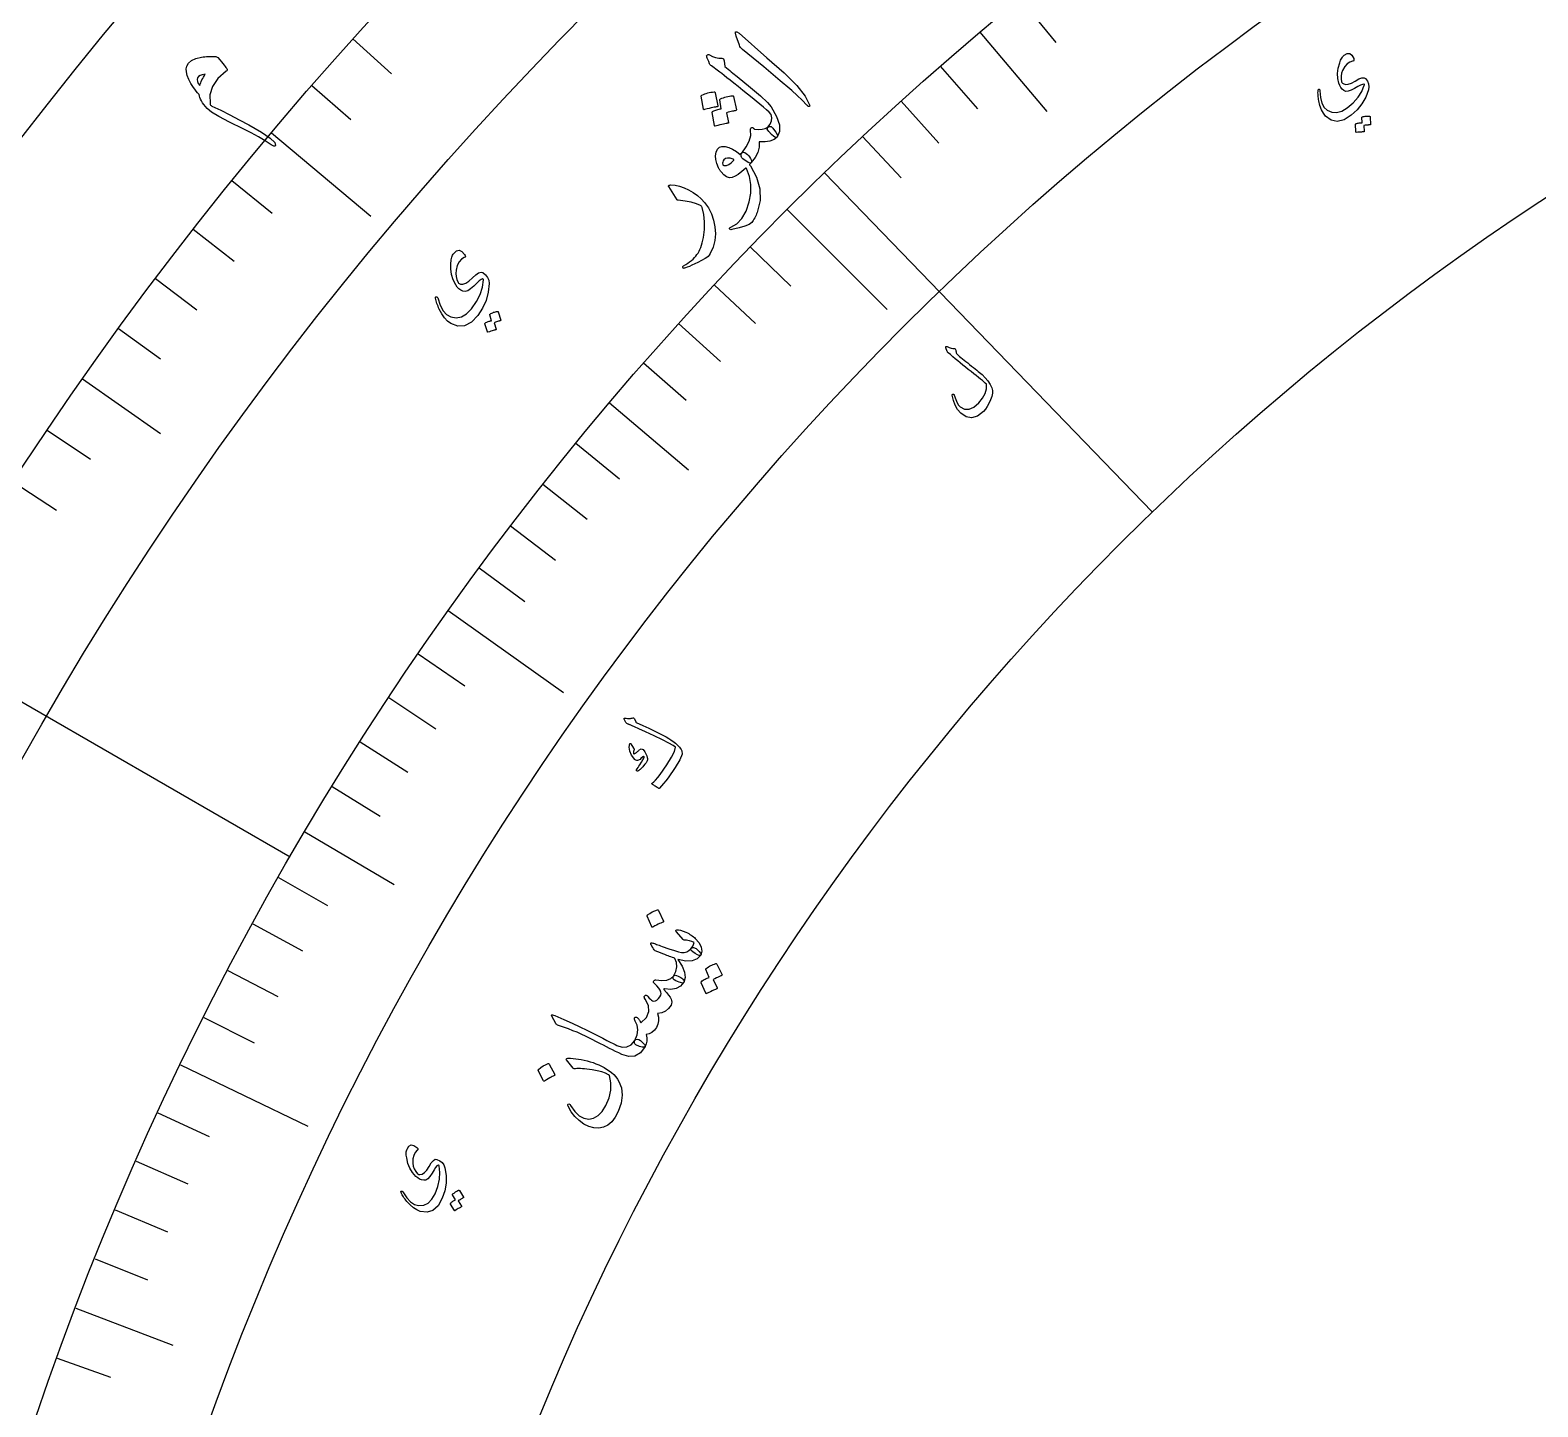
# Model space of a CAD drawing. Header units: millimetres. Extents: x -62 to 62, y -62 to 70.
# Drawn here: x -46.79 to -23.01, y 15.97 to 37.68 of the extents above; entities that cross this region are included whole.
import ezdxf

# ---------------------------------------------------------------- set-up
doc = ezdxf.new("R2010")
doc.units = ezdxf.units.MM
for name, color, linetype in [('ENGRAVE', 7, 'Continuous'), ('ENGRAVE_FINE', 8, 'Continuous'), ('TEXT', 5, 'Continuous')]:
    doc.layers.add(name, color=color, linetype=linetype)

msp = doc.modelspace()

# ---------------------------------------------------------------- linework, layer by layer
at = {"layer": 'ENGRAVE'}
for points in [[(-31.8093, 37.652), (-30.753, 36.4017)], [(-42.9828, 36.0668), (-41.4154, 34.7517)], [(-34.2611, 35.4355), (-29.0897, 30.0868)], [(-34.851, 34.8556), (-33.2728, 33.2772)], [(-45.9626, 32.1834), (-44.7336, 31.3228)], [(-37.6529, 31.8083), (-36.4025, 30.752)], [(-40.1941, 28.5296), (-38.374, 27.2377)], [(-48.5927, 28.055), (-42.6864, 24.645)], [(-42.4554, 25.0408), (-41.0456, 24.2093)], [(-44.4189, 21.365), (-42.4075, 20.3975)], [(-46.0686, 17.5267), (-44.5388, 16.9446)]]:
    msp.add_lwpolyline(points, dxfattribs=at)
for radius in [60.76, 60.76, 59.1325, 56.11, 56.11, 53.723, 49.29, 49.29, 46.686, 41.85, 41.85]:
    msp.add_circle((0, 0), radius, dxfattribs=at)
at = {"layer": 'ENGRAVE_FINE'}
for points in [[(-31.1741, 38.1796), (-30.6094, 37.488)], [(-41.6979, 37.5449), (-41.0897, 36.9973)], [(-32.4358, 37.1137), (-31.8483, 36.4414)], [(-42.3468, 36.8115), (-41.7291, 36.2746)], [(-33.0534, 36.5647), (-32.4547, 35.9024)], [(-33.6619, 36.0053), (-33.0522, 35.3531)], [(-43.6057, 35.3112), (-42.9696, 34.7961)], [(-44.2153, 34.5448), (-43.5704, 34.0409)], [(-35.4312, 34.2656), (-34.7895, 33.6449)], [(-44.8114, 33.7678), (-44.1578, 33.2753)], [(-36.0017, 33.6657), (-35.3496, 33.0559)], [(-36.5623, 33.0561), (-35.9, 32.4573)], [(-45.3939, 32.9806), (-44.7318, 32.4996)], [(-37.1127, 32.4369), (-36.4405, 31.8494)], [(-46.5173, 31.3763), (-45.8388, 30.9187)], [(-38.1826, 31.1704), (-37.491, 30.6058)], [(-47.0578, 30.5597), (-46.3714, 30.114)], [(-38.7018, 30.5234), (-38.0008, 29.9705)], [(-39.2102, 29.8675), (-38.4999, 29.3265)], [(-39.7077, 29.2028), (-38.9884, 28.6739)], [(-40.6694, 27.8479), (-39.9327, 27.3435)], [(-41.1333, 27.158), (-40.3882, 26.6661)], [(-41.5857, 26.4601), (-40.8324, 25.9808)], [(-42.0264, 25.7543), (-41.2652, 25.2878)], [(-42.8725, 24.3198), (-42.0959, 23.8793)], [(-43.2775, 23.5916), (-42.4936, 23.1643)], [(-43.6703, 22.8562), (-42.8793, 22.4422)], [(-44.0508, 22.114), (-43.2529, 21.7134)], [(-44.7745, 20.6095), (-43.9635, 20.2362)], [(-45.1173, 19.8477), (-44.3001, 19.4882)], [(-45.4474, 19.0799), (-44.6242, 18.7343)], [(-45.7645, 18.3061), (-44.9356, 17.9745)], [(-46.3597, 16.7418), (-45.5199, 16.4385)]]:
    msp.add_lwpolyline(points, dxfattribs=at)
at = {"layer": 'TEXT'}
for points in [[(-35.6524, 37.5867), (-35.6657, 37.6347), (-35.6628, 37.6588), (-35.6435, 37.6591), (-35.6079, 37.6354), (-35.1669, 37.2499), (-34.8974, 37.0121), (-34.696, 36.809), (-34.5623, 36.6411), (-34.4962, 36.5084), (-34.4939, 36.4946), (-34.4946, 36.4853), (-34.4984, 36.4805), (-34.5052, 36.4802), (-34.513, 36.4825), (-34.5214, 36.487), (-34.5304, 36.4939), (-34.5399, 36.5031), (-34.6107, 36.578), (-34.6893, 36.6541), (-34.7757, 36.7316), (-34.8698, 36.8102), (-34.894, 36.8312), (-34.9599, 36.8871), (-35.0677, 36.978), (-35.2174, 37.1038), (-35.5526, 37.3795), (-35.5693, 37.3952), (-35.583, 37.4114), (-35.5937, 37.4279), (-35.6014, 37.4448)], [(-44.1232, 36.6678), (-44.1468, 36.6954), (-44.1697, 36.7236), (-44.1918, 36.7525), (-44.2132, 36.782), (-44.2335, 36.8123), (-44.2522, 36.8433), (-44.2694, 36.875), (-44.2851, 36.9075), (-44.3096, 36.9711), (-44.3232, 37.0271), (-44.3259, 37.0756), (-44.3178, 37.1165), (-44.2894, 37.1654), (-44.2412, 37.2051), (-44.1733, 37.2355), (-44.0858, 37.2565), (-44.0598, 37.2607), (-44.0339, 37.2641), (-44.0078, 37.2667), (-43.9817, 37.2685), (-43.9554, 37.2696), (-43.9289, 37.2701), (-43.9022, 37.2701), (-43.8752, 37.2694), (-43.8603, 37.2681), (-43.8474, 37.2649), (-43.8366, 37.2597), (-43.8278, 37.2526), (-43.7978, 37.2172), (-43.7712, 37.1855), (-43.748, 37.1573), (-43.7282, 37.1328), (-43.712, 37.1122), (-43.6996, 37.096), (-43.691, 37.0842), (-43.6862, 37.0767), (-43.6826, 37.065), (-43.6832, 37.0543), (-43.688, 37.0447), (-43.6971, 37.0361), (-43.8273, 36.9199), (-43.913, 36.7956), (-43.9542, 36.6638), (-43.9509, 36.5247), (-43.947, 36.5118), (-43.9411, 36.5014), (-43.9333, 36.4933), (-43.9236, 36.4875), (-43.7825, 36.4211), (-43.6378, 36.3494), (-43.4896, 36.2722), (-43.3379, 36.1897), (-43.1385, 36.0728), (-43.0027, 35.9795), (-42.9302, 35.9099), (-42.9209, 35.8642), (-42.9307, 35.8569), (-42.9449, 35.8565), (-42.9635, 35.863), (-42.9866, 35.8764), (-43.0321, 35.9075), (-43.0806, 35.9385), (-43.1321, 35.9695), (-43.1865, 36.0005), (-43.2436, 36.0315), (-43.3031, 36.0626), (-43.365, 36.094), (-43.4293, 36.1255), (-43.645, 36.2311), (-43.8114, 36.3201), (-43.9284, 36.3928), (-43.996, 36.4493), (-44.0235, 36.4803), (-44.0475, 36.5104), (-44.0681, 36.5397), (-44.0852, 36.5681), (-44.0991, 36.5953), (-44.11, 36.621), (-44.1181, 36.6452), (-44.1232, 36.6678)], [(-36.0713, 37.1517), (-36.0866, 37.191), (-36.0988, 37.222), (-36.1081, 37.2447), (-36.1144, 37.2591), (-36.1179, 37.2688), (-36.1186, 37.2774), (-36.1166, 37.285), (-36.1118, 37.2914), (-36.1043, 37.2966), (-36.0959, 37.2986), (-36.0864, 37.2974), (-36.076, 37.293), (-36.026, 37.2704), (-35.9766, 37.2541), (-35.928, 37.2442), (-35.88, 37.2407), (-35.8656, 37.2386), (-35.8548, 37.2311), (-35.8475, 37.2181), (-35.8438, 37.1996), (-35.831, 37.1094), (-35.8054, 37.0882), (-35.7803, 37.0674), (-35.7556, 37.047), (-35.7313, 37.027), (-35.7074, 37.0075), (-35.6839, 36.9884), (-35.6609, 36.9697), (-35.6382, 36.9515), (-35.4289, 36.7822), (-35.2695, 36.6457), (-35.1598, 36.5423), (-35.0999, 36.4721), (-35.016, 36.3205), (-34.9722, 36.191), (-34.9682, 36.0837), (-35.0042, 35.9984), (-35.0059, 35.9967), (-35.0076, 35.9951), (-35.0092, 35.9935), (-35.0109, 35.9918), (-35.0303, 35.9916), (-35.0581, 36.0073), (-35.0944, 36.0389), (-35.1391, 36.0863), (-35.1543, 36.1051), (-35.1618, 36.1223), (-35.1615, 36.1379), (-35.1535, 36.152), (-35.1188, 36.2025), (-35.098, 36.253), (-35.0913, 36.3036), (-35.0986, 36.3543), (-35.1346, 36.3888), (-35.1766, 36.427), (-35.2245, 36.469), (-35.2784, 36.5148), (-35.3379, 36.5643), (-35.4027, 36.6172), (-35.4729, 36.6738), (-35.5484, 36.7338), (-35.6221, 36.7933), (-35.6886, 36.8466), (-35.7478, 36.8936), (-35.7997, 36.9344), (-35.8442, 36.9692), (-35.8809, 36.9982), (-35.91, 37.0214), (-35.9313, 37.0388), (-36.0432, 37.1193), (-36.0531, 37.1283), (-36.0611, 37.1368), (-36.0671, 37.1445), (-36.0713, 37.1517)], [(-25.9305, 37.1941), (-25.9764, 37.1805), (-26.0184, 37.1519), (-26.0562, 37.1083), (-26.09, 37.0498), (-26.1061, 37.0053), (-26.1139, 36.9602), (-26.1132, 36.9145), (-26.1042, 36.8684), (-26.1009, 36.8603), (-26.0958, 36.8529), (-26.0892, 36.8462), (-26.0809, 36.8403), (-26.0455, 36.8287), (-26.0021, 36.8317), (-25.9507, 36.8493), (-25.8912, 36.8815), (-25.8329, 36.9138), (-25.786, 36.9308), (-25.7508, 36.9327), (-25.7271, 36.9194), (-25.6968, 36.8782), (-25.679, 36.8352), (-25.6736, 36.7903), (-25.6807, 36.7435), (-25.7245, 36.626), (-25.7841, 36.5199), (-25.8598, 36.4251), (-25.9515, 36.3414), (-26.0663, 36.2707), (-26.172, 36.2451), (-26.2686, 36.2646), (-26.3563, 36.3294), (-26.3914, 36.3745), (-26.4211, 36.4294), (-26.4455, 36.4943), (-26.4646, 36.5691), (-26.4682, 36.5911), (-26.4713, 36.6127), (-26.4736, 36.6338), (-26.4754, 36.6546), (-26.4765, 36.675), (-26.477, 36.6953), (-26.4767, 36.7154), (-26.4758, 36.7354), (-26.4742, 36.7445), (-26.4709, 36.7502), (-26.4659, 36.7522), (-26.4593, 36.7508), (-26.4535, 36.7472), (-26.4493, 36.7424), (-26.4467, 36.7365), (-26.4457, 36.7295), (-26.4382, 36.6206), (-26.4168, 36.5328), (-26.3817, 36.4662), (-26.3331, 36.4206), (-26.2596, 36.3887), (-26.1825, 36.3842), (-26.1018, 36.4072), (-26.0175, 36.4577), (-25.921, 36.5387), (-25.8436, 36.6253), (-25.7854, 36.7175), (-25.7463, 36.8155), (-25.7448, 36.8226), (-25.7459, 36.8278), (-25.7498, 36.831), (-25.7564, 36.8324), (-25.7769, 36.8291), (-25.8079, 36.8168), (-25.8494, 36.7954), (-25.9013, 36.7649), (-25.9555, 36.7359), (-26.0017, 36.7205), (-26.04, 36.7189), (-26.0703, 36.7311), (-26.0957, 36.7527), (-26.1171, 36.779), (-26.1347, 36.81), (-26.1483, 36.8458), (-26.1648, 36.9231), (-26.1681, 37.0029), (-26.158, 37.0849), (-26.1344, 37.1692), (-26.1272, 37.1903), (-26.1194, 37.2097), (-26.1111, 37.2273), (-26.1021, 37.2432), (-26.0927, 37.2574), (-26.0829, 37.2699), (-26.0729, 37.2807), (-26.0625, 37.2897), (-26.0155, 37.3164), (-25.9752, 37.3161), (-25.9414, 37.2887), (-25.9141, 37.2345), (-25.9102, 37.2175), (-25.9116, 37.2051), (-25.9184, 37.1973), (-25.9305, 37.1941)], [(-44.1125, 36.8102), (-44.1058, 36.8317), (-44.0979, 36.8535), (-44.0887, 36.8757), (-44.0782, 36.8983), (-44.0666, 36.9213), (-44.0539, 36.9444), (-44.0401, 36.9677), (-44.0252, 36.9912), (-44.0727, 36.9805), (-44.109, 36.9672), (-44.1338, 36.9513), (-44.1473, 36.9328), (-44.1545, 36.9034), (-44.1511, 36.8731), (-44.1371, 36.8421), (-44.1125, 36.8102)], [(-36.2039, 36.642), (-36.2039, 36.6463), (-36.2021, 36.6505), (-36.1986, 36.6548), (-36.1935, 36.659), (-36.1704, 36.6695), (-36.1472, 36.6788), (-36.1239, 36.6869), (-36.1005, 36.6939), (-36.0768, 36.6997), (-36.0526, 36.7043), (-36.0279, 36.7077), (-36.0027, 36.7099), (-35.9952, 36.7091), (-35.9896, 36.7069), (-35.9859, 36.7032), (-35.9842, 36.698), (-35.94, 36.4879), (-35.9407, 36.4826), (-35.9443, 36.4786), (-35.9509, 36.4758), (-35.9604, 36.4744), (-35.9686, 36.473), (-35.9812, 36.4706), (-35.9983, 36.4671), (-36.0198, 36.4626), (-36.046, 36.4568), (-36.0771, 36.4494), (-36.1131, 36.4406), (-36.154, 36.4302), (-36.1599, 36.4294), (-36.1641, 36.4302), (-36.1667, 36.4327), (-36.1675, 36.437)], [(-35.9115, 36.5826), (-35.9115, 36.5868), (-35.9097, 36.591), (-35.9063, 36.5953), (-35.9011, 36.5995), (-35.878, 36.6098), (-35.8549, 36.619), (-35.8316, 36.6269), (-35.8083, 36.6337), (-35.7847, 36.6394), (-35.7605, 36.6438), (-35.7359, 36.6471), (-35.7107, 36.6491), (-35.7046, 36.6482), (-35.6998, 36.6457), (-35.6963, 36.6414), (-35.6941, 36.6355), (-35.6501, 36.4256), (-35.6507, 36.4217), (-35.654, 36.4185), (-35.66, 36.4159), (-35.6688, 36.4139), (-35.6747, 36.4128), (-35.6838, 36.4109), (-35.6963, 36.4083), (-35.712, 36.4049), (-35.7309, 36.4008), (-35.7528, 36.3957), (-35.7779, 36.3896), (-35.806, 36.3826), (-35.7721, 36.2289), (-35.7728, 36.2236), (-35.7764, 36.2196), (-35.783, 36.2169), (-35.7925, 36.2154), (-35.8006, 36.2141), (-35.8132, 36.2117), (-35.8302, 36.2083), (-35.8517, 36.2038), (-35.8778, 36.198), (-35.9087, 36.1908), (-35.9446, 36.182), (-35.9853, 36.1718), (-35.9905, 36.1716), (-35.9941, 36.173), (-35.9963, 36.1759), (-35.9971, 36.1802), (-36.0342, 36.3847), (-36.0342, 36.3889), (-36.0325, 36.3932), (-36.029, 36.3974), (-36.0239, 36.4016), (-36.0077, 36.409), (-35.9912, 36.416), (-35.9745, 36.4226), (-35.9576, 36.4287), (-35.9405, 36.4342), (-35.9232, 36.4388), (-35.9058, 36.4425), (-35.8881, 36.4455)], [(-35.1535, 36.152), (-35.1358, 36.1607), (-35.1214, 36.1657), (-35.1105, 36.167), (-35.103, 36.1645), (-35.0942, 36.1581), (-35.0847, 36.1491), (-35.0744, 36.1376), (-35.0632, 36.1236), (-35.0298, 36.0762), (-35.0088, 36.0395), (-35.0003, 36.0136), (-35.0042, 35.9984), (-35.0561, 35.9605), (-35.1208, 35.9354), (-35.1981, 35.9232), (-35.2881, 35.9239), (-35.2908, 35.8397), (-35.3127, 35.7568), (-35.354, 35.6752), (-35.4146, 35.5947), (-35.4238, 35.5887), (-35.4347, 35.5873), (-35.4472, 35.5905), (-35.4615, 35.5984), (-35.5454, 35.6558), (-35.5548, 35.6623), (-35.5627, 35.6714), (-35.5691, 35.6833), (-35.574, 35.6979), (-35.576, 35.7111), (-35.5753, 35.7235), (-35.5718, 35.7354), (-35.5656, 35.7466), (-35.4933, 35.8436), (-35.4459, 35.9356), (-35.4235, 36.0227), (-35.4262, 36.1052), (-35.4274, 36.1157), (-35.426, 36.1253), (-35.4222, 36.1341), (-35.4158, 36.142), (-35.4082, 36.1476), (-35.4006, 36.1495), (-35.393, 36.1475), (-35.3855, 36.1417), (-35.3791, 36.1355), (-35.373, 36.1306), (-35.3674, 36.127), (-35.3621, 36.1246), (-35.3, 36.1182), (-35.2445, 36.1206), (-35.1957, 36.1318), (-35.1535, 36.152)], [(-25.7844, 36.3092), (-25.784, 36.3116), (-25.7826, 36.3138), (-25.7803, 36.3159), (-25.777, 36.3178), (-25.7629, 36.3215), (-25.7489, 36.3244), (-25.7349, 36.3267), (-25.721, 36.3283), (-25.707, 36.3292), (-25.6929, 36.3294), (-25.6785, 36.3288), (-25.6639, 36.3275), (-25.6605, 36.3264), (-25.658, 36.3245), (-25.6563, 36.3217), (-25.6555, 36.3181), (-25.648, 36.1931), (-25.6486, 36.1909), (-25.6508, 36.1893), (-25.6545, 36.1884), (-25.6597, 36.1882), (-25.6636, 36.1886), (-25.6697, 36.1886), (-25.6778, 36.1884), (-25.6881, 36.1878), (-25.7005, 36.1869), (-25.7153, 36.1858), (-25.7325, 36.1844), (-25.752, 36.1827), (-25.7466, 36.0852), (-25.747, 36.0817), (-25.7492, 36.0794), (-25.753, 36.0783), (-25.7585, 36.0783), (-25.7633, 36.0784), (-25.7707, 36.0782), (-25.7807, 36.078), (-25.7934, 36.0775), (-25.8088, 36.0768), (-25.8272, 36.0757), (-25.8484, 36.0743), (-25.8726, 36.0725), (-25.8756, 36.0729), (-25.8776, 36.0741), (-25.8786, 36.0759), (-25.8786, 36.0785), (-25.8833, 36.2009), (-25.8829, 36.2033), (-25.8815, 36.2055), (-25.8792, 36.2076), (-25.8759, 36.2095), (-25.8643, 36.2132), (-25.8526, 36.2161), (-25.8409, 36.2183), (-25.8291, 36.2198), (-25.8172, 36.2207), (-25.8054, 36.221), (-25.7936, 36.2207), (-25.7818, 36.2199)], [(-35.4295, 35.5429), (-35.3302, 35.3653), (-35.2793, 35.1841), (-35.2765, 34.9994), (-35.3217, 34.8109), (-35.3306, 34.7872), (-35.3402, 34.7645), (-35.3502, 34.7428), (-35.3608, 34.7219), (-35.3719, 34.7022), (-35.3835, 34.6839), (-35.3957, 34.6669), (-35.4084, 34.6513), (-35.4486, 34.6206), (-35.514, 34.5916), (-35.6046, 34.5644), (-35.7205, 34.5386), (-35.7347, 34.5374), (-35.7455, 34.5392), (-35.7532, 34.544), (-35.7575, 34.5516), (-35.7584, 34.5602), (-35.7555, 34.5675), (-35.7487, 34.5736), (-35.7382, 34.5785), (-35.6419, 34.6289), (-35.5613, 34.7119), (-35.4961, 34.8276), (-35.4461, 34.9762), (-35.4216, 35.1142), (-35.4206, 35.2479), (-35.4433, 35.3775), (-35.4897, 35.503), (-35.493, 35.5058), (-35.4964, 35.5072), (-35.4998, 35.5075), (-35.5031, 35.5064), (-35.5639, 35.4523), (-35.6194, 35.41), (-35.6698, 35.3796), (-35.715, 35.361), (-35.7604, 35.3569), (-35.8048, 35.37), (-35.8481, 35.4003), (-35.8902, 35.4478), (-35.8953, 35.4546), (-35.9002, 35.4618), (-35.905, 35.4693), (-35.9098, 35.4771), (-35.9145, 35.4853), (-35.9194, 35.4941), (-35.9243, 35.5033), (-35.9294, 35.5131), (-35.9581, 35.5808), (-35.9743, 35.6445), (-35.978, 35.7044), (-35.9692, 35.7603), (-35.949, 35.8063), (-35.9184, 35.8366), (-35.8774, 35.8511), (-35.8262, 35.8498), (-35.7678, 35.8349), (-35.7089, 35.8088), (-35.6493, 35.7716), (-35.5892, 35.7232), (-35.5859, 35.7265), (-35.5829, 35.7299), (-35.58, 35.7332), (-35.5774, 35.7366), (-35.5748, 35.7399), (-35.5719, 35.7433), (-35.5689, 35.7466), (-35.5656, 35.7499), (-35.5519, 35.7588), (-35.5358, 35.7603), (-35.5175, 35.7544), (-35.4968, 35.7412), (-35.4767, 35.724), (-35.4582, 35.7048), (-35.4415, 35.6836), (-35.4264, 35.6602), (-35.4148, 35.6379), (-35.4087, 35.6198), (-35.4081, 35.606), (-35.4129, 35.5964), (-35.4447, 35.5648), (-35.4418, 35.5615), (-35.4384, 35.5568), (-35.4343, 35.5506), (-35.4295, 35.5429)], [(-35.6982, 35.6513), (-35.7466, 35.6644), (-35.7877, 35.6668), (-35.8214, 35.6585), (-35.8477, 35.6395), (-35.8576, 35.6223), (-35.8639, 35.6045), (-35.8667, 35.5862), (-35.8659, 35.5671), (-35.8635, 35.559), (-35.8582, 35.5529), (-35.85, 35.5489), (-35.8389, 35.547), (-35.8063, 35.5492), (-35.7709, 35.564), (-35.7326, 35.5913), (-35.6914, 35.6311), (-35.6881, 35.6361), (-35.6881, 35.6412), (-35.6915, 35.6462), (-35.6982, 35.6513)], [(-36.7169, 35.216), (-36.7191, 35.22), (-36.7204, 35.2236), (-36.7209, 35.2267), (-36.7205, 35.2295), (-36.7163, 35.2347), (-36.7085, 35.2386), (-36.697, 35.2411), (-36.6819, 35.2421), (-36.6145, 35.2378), (-36.5455, 35.2235), (-36.4749, 35.1992), (-36.4026, 35.165), (-36.3302, 35.1227), (-36.264, 35.0756), (-36.204, 35.0238), (-36.1502, 34.9673), (-36.091, 34.8808), (-36.0441, 34.7877), (-36.0095, 34.6877), (-35.987, 34.581), (-35.9788, 34.4716), (-35.9886, 34.3652), (-36.0163, 34.2617), (-36.062, 34.1611), (-36.0769, 34.1366), (-36.0949, 34.1151), (-36.1162, 34.0967), (-36.1407, 34.0813), (-36.2017, 34.0501), (-36.2572, 34.0222), (-36.3072, 33.9977), (-36.3517, 33.9766), (-36.3906, 33.959), (-36.4238, 33.9451), (-36.4513, 33.9349), (-36.4731, 33.9283), (-36.4786, 33.9277), (-36.4832, 33.928), (-36.487, 33.9292), (-36.49, 33.9312), (-36.4931, 33.9346), (-36.4953, 33.9385), (-36.4968, 33.9429), (-36.4974, 33.9477), (-36.4968, 33.9525), (-36.4945, 33.9569), (-36.4905, 33.961), (-36.4848, 33.9647), (-36.4494, 33.9866), (-36.4167, 34.0085), (-36.3866, 34.0304), (-36.359, 34.0523), (-36.3339, 34.0745), (-36.3109, 34.0971), (-36.2902, 34.1201), (-36.2716, 34.1436), (-36.2548, 34.1686), (-36.239, 34.1961), (-36.2243, 34.226), (-36.2108, 34.2584), (-36.1984, 34.2934), (-36.1874, 34.3311), (-36.1777, 34.3715), (-36.1693, 34.4145), (-36.1524, 34.5422), (-36.1503, 34.6636), (-36.1629, 34.7788), (-36.1905, 34.8879), (-36.1934, 34.896), (-36.1984, 34.9037), (-36.2055, 34.9109), (-36.2146, 34.9177), (-36.28, 34.9462), (-36.3605, 34.9695), (-36.4564, 34.9876), (-36.5676, 35.0003), (-36.5737, 35.0021), (-36.5786, 35.0043), (-36.5822, 35.007), (-36.5846, 35.0101)], [(-39.9413, 34.0974), (-39.9864, 34.0702), (-40.0231, 34.0281), (-40.0513, 33.9712), (-40.071, 33.8996), (-40.0758, 33.8477), (-40.0715, 33.7976), (-40.0582, 33.7492), (-40.0358, 33.7025), (-40.0299, 33.6948), (-40.0225, 33.6884), (-40.0136, 33.6831), (-40.0032, 33.6791), (-39.9623, 33.6765), (-39.9169, 33.6918), (-39.8671, 33.7249), (-39.8127, 33.7757), (-39.7595, 33.8262), (-39.7144, 33.8573), (-39.6774, 33.8691), (-39.6485, 33.8616), (-39.6048, 33.8262), (-39.5739, 33.7853), (-39.5557, 33.739), (-39.5503, 33.6873), (-39.5642, 33.55), (-39.5983, 33.4204), (-39.6526, 33.2984), (-39.7271, 33.1839), (-39.8298, 33.0768), (-39.9352, 33.0202), (-40.0435, 33.0142), (-40.1548, 33.0589), (-40.2046, 33.0971), (-40.2515, 33.1474), (-40.2955, 33.2097), (-40.3364, 33.2841), (-40.3464, 33.3065), (-40.3556, 33.3286), (-40.364, 33.3504), (-40.3716, 33.372), (-40.3785, 33.3935), (-40.3846, 33.415), (-40.3899, 33.4365), (-40.3945, 33.458), (-40.3953, 33.4682), (-40.3933, 33.4751), (-40.3886, 33.4787), (-40.3811, 33.4789), (-40.374, 33.4767), (-40.3682, 33.4728), (-40.3638, 33.4672), (-40.3607, 33.4601), (-40.3226, 33.3462), (-40.2755, 33.2587), (-40.2197, 33.1975), (-40.1553, 33.1624), (-40.0682, 33.1487), (-39.9849, 33.1654), (-39.9054, 33.2123), (-39.8295, 33.2894), (-39.7493, 33.4024), (-39.6909, 33.5161), (-39.6545, 33.6304), (-39.6401, 33.7457), (-39.6404, 33.7536), (-39.6431, 33.7588), (-39.6481, 33.7612), (-39.6555, 33.7608), (-39.6765, 33.7516), (-39.7061, 33.7299), (-39.7443, 33.6956), (-39.791, 33.6487), (-39.8407, 33.6028), (-39.8856, 33.5736), (-39.9259, 33.5613), (-39.9616, 33.5658), (-39.9946, 33.5818), (-40.0247, 33.6038), (-40.052, 33.632), (-40.0764, 33.6662), (-40.1155, 33.744), (-40.141, 33.828), (-40.1531, 33.9181), (-40.1514, 34.0143), (-40.1496, 34.0388), (-40.1467, 34.0616), (-40.1427, 34.0827), (-40.1376, 34.1021), (-40.1315, 34.1198), (-40.1246, 34.1358), (-40.1169, 34.15), (-40.1083, 34.1626), (-40.0658, 34.204), (-40.0227, 34.2148), (-39.9792, 34.1951), (-39.9351, 34.145), (-39.9262, 34.128), (-39.9243, 34.1144), (-39.9293, 34.1042), (-39.9413, 34.0974)], [(-39.5402, 33.196), (-39.5404, 33.1987), (-39.5396, 33.2015), (-39.5377, 33.2043), (-39.5347, 33.2073), (-39.5208, 33.2151), (-39.5067, 33.2221), (-39.4924, 33.2284), (-39.478, 33.234), (-39.4634, 33.2388), (-39.4483, 33.243), (-39.4329, 33.2464), (-39.417, 33.249), (-39.4131, 33.2488), (-39.4098, 33.2474), (-39.4073, 33.2449), (-39.4055, 33.2413), (-39.3628, 33.1103), (-39.3629, 33.1078), (-39.3648, 33.1055), (-39.3684, 33.1035), (-39.3739, 33.1018), (-39.3782, 33.1011), (-39.3847, 33.0995), (-39.3933, 33.097), (-39.404, 33.0935), (-39.417, 33.0891), (-39.4325, 33.0838), (-39.4504, 33.0776), (-39.4707, 33.0704), (-39.4379, 32.968), (-39.4374, 32.9642), (-39.4391, 32.9611), (-39.4429, 32.9588), (-39.4488, 32.9574), (-39.4538, 32.9561), (-39.4617, 32.9539), (-39.4723, 32.9508), (-39.4857, 32.9468), (-39.5019, 32.9418), (-39.5211, 32.9355), (-39.5434, 32.9281), (-39.5686, 32.9194), (-39.5719, 32.9191), (-39.5743, 32.9197), (-39.5759, 32.9214), (-39.5767, 32.9242), (-39.6155, 33.0532), (-39.6158, 33.0559), (-39.615, 33.0586), (-39.6131, 33.0615), (-39.6101, 33.0645), (-39.5987, 33.0715), (-39.5871, 33.0779), (-39.5752, 33.0835), (-39.563, 33.0884), (-39.5506, 33.0926), (-39.5381, 33.0962), (-39.5255, 33.0993), (-39.5127, 33.1017)], [(-32.347, 32.6766), (-32.3482, 32.6814), (-32.3481, 32.6858), (-32.3466, 32.6899), (-32.3438, 32.6936), (-32.3399, 32.6963), (-32.3355, 32.6973), (-32.3304, 32.6968), (-32.3248, 32.6946), (-32.2928, 32.6811), (-32.2632, 32.6713), (-32.2361, 32.6652), (-32.2115, 32.6629), (-32.2033, 32.6613), (-32.1968, 32.6566), (-32.192, 32.6489), (-32.1889, 32.638), (-32.188, 32.6321), (-32.1871, 32.6265), (-32.1861, 32.6211), (-32.1852, 32.616), (-32.1843, 32.6112), (-32.1836, 32.6068), (-32.1829, 32.6028), (-32.1824, 32.5991), (-32.1813, 32.5926), (-32.1786, 32.5861), (-32.1745, 32.5797), (-32.1688, 32.5732), (-32.1506, 32.5571), (-32.1305, 32.5399), (-32.1085, 32.5215), (-32.0845, 32.5019), (-32.0588, 32.4811), (-32.0312, 32.459), (-32.0018, 32.4355), (-31.9707, 32.4107), (-31.9392, 32.3864), (-31.9099, 32.3633), (-31.8826, 32.3415), (-31.8574, 32.3209), (-31.8342, 32.3015), (-31.8129, 32.2834), (-31.7934, 32.2666), (-31.7757, 32.251), (-31.7256, 32.2027), (-31.6834, 32.1518), (-31.6491, 32.0983), (-31.6227, 32.0421), (-31.6129, 32.0035), (-31.6127, 31.959), (-31.622, 31.9088), (-31.641, 31.8526), (-31.6661, 31.7966), (-31.6933, 31.7476), (-31.7226, 31.7057), (-31.7539, 31.6707), (-31.8482, 31.5989), (-31.9391, 31.5706), (-32.0268, 31.5857), (-32.1112, 31.6444), (-32.1607, 31.7018), (-32.1994, 31.7677), (-32.2274, 31.8424), (-32.2445, 31.9258), (-32.2449, 31.9312), (-32.244, 31.9357), (-32.242, 31.9392), (-32.2386, 31.9417), (-32.2343, 31.9436), (-32.2304, 31.9445), (-32.2269, 31.9442), (-32.2237, 31.9428), (-32.2197, 31.94), (-32.2165, 31.9366), (-32.2142, 31.9326), (-32.2128, 31.928), (-32.191, 31.8611), (-32.1687, 31.8078), (-32.146, 31.7682), (-32.1228, 31.7422), (-32.0532, 31.7062), (-31.9807, 31.7052), (-31.9051, 31.7392), (-31.8265, 31.808), (-31.7672, 31.8817), (-31.7273, 31.9549), (-31.7067, 32.0276), (-31.7055, 32.1001), (-31.7235, 32.1167), (-31.7449, 32.1357), (-31.7697, 32.1571), (-31.7981, 32.1808), (-31.83, 32.2069), (-31.8656, 32.2354), (-31.9049, 32.2662), (-31.9479, 32.2994), (-31.9919, 32.3341), (-32.035, 32.3684), (-32.0772, 32.4023), (-32.1186, 32.4358), (-32.1591, 32.469), (-32.1985, 32.5019), (-32.237, 32.5346), (-32.2745, 32.5671), (-32.3121, 32.5969), (-32.3157, 32.6009), (-32.3187, 32.6051), (-32.3211, 32.6094), (-32.3229, 32.6138)], [(-37.4023, 26.8338), (-37.3854, 26.8316), (-37.369, 26.8301), (-37.353, 26.8293), (-37.3374, 26.8293), (-37.3222, 26.8301), (-37.3074, 26.8318), (-37.2928, 26.8344), (-37.2786, 26.8379), (-37.2718, 26.8382), (-37.2659, 26.8358), (-37.261, 26.8305), (-37.257, 26.8224), (-37.2379, 26.7771), (-37.2356, 26.7724), (-37.2336, 26.7687), (-37.2316, 26.766), (-37.2298, 26.7643), (-37.1241, 26.7169), (-37.029, 26.6734), (-36.9445, 26.6338), (-36.8708, 26.5981), (-36.8078, 26.5663), (-36.7557, 26.5384), (-36.7144, 26.5144), (-36.684, 26.4944), (-36.6284, 26.4543), (-36.6115, 26.4406), (-36.5951, 26.4259), (-36.5793, 26.4104), (-36.564, 26.394), (-36.5493, 26.3766), (-36.5352, 26.3582), (-36.5218, 26.3387), (-36.509, 26.3182), (-36.5067, 26.2648), (-36.5423, 26.1766), (-36.6157, 26.0534), (-36.7265, 25.895), (-36.763, 25.8469), (-36.7979, 25.8032), (-36.8314, 25.7639), (-36.8634, 25.7291), (-36.8673, 25.7267), (-36.8713, 25.7258), (-36.8753, 25.7263), (-36.8793, 25.7284), (-36.8976, 25.7396), (-36.9142, 25.7499), (-36.929, 25.7594), (-36.9421, 25.768), (-36.9537, 25.7757), (-36.9638, 25.7828), (-36.9724, 25.7892), (-36.9796, 25.795), (-36.9835, 25.7984), (-36.9848, 25.8016), (-36.9836, 25.8044), (-36.9798, 25.807), (-36.953, 25.8281), (-36.9229, 25.8584), (-36.8896, 25.8979), (-36.8529, 25.9465), (-36.7479, 26.0951), (-36.6724, 26.2161), (-36.6266, 26.3096), (-36.6107, 26.376), (-36.6453, 26.4008), (-36.7132, 26.439), (-36.8144, 26.4906), (-36.9489, 26.5554), (-37.0845, 26.6192), (-37.1873, 26.6669), (-37.2574, 26.6987), (-37.2947, 26.7147), (-37.3052, 26.7188), (-37.3149, 26.7226), (-37.324, 26.7261), (-37.3324, 26.7294), (-37.3401, 26.7324), (-37.3469, 26.735), (-37.3529, 26.7372), (-37.3582, 26.7391), (-37.3691, 26.7439), (-37.3783, 26.75), (-37.3859, 26.7576), (-37.3918, 26.7667), (-37.4193, 26.8197), (-37.4209, 26.8236), (-37.4214, 26.8269), (-37.4208, 26.8297), (-37.4192, 26.8319), (-37.4157, 26.8336), (-37.4117, 26.8344), (-37.4072, 26.8345), (-37.4023, 26.8338)], [(-37.3309, 26.4321), (-37.3291, 26.4341), (-37.3269, 26.4354), (-37.3244, 26.436), (-37.3215, 26.4358), (-37.3194, 26.435), (-37.3173, 26.4338), (-37.3154, 26.4322), (-37.3135, 26.4302), (-37.2701, 26.363), (-37.266, 26.3557), (-37.2635, 26.3493), (-37.2625, 26.3437), (-37.263, 26.339), (-37.2692, 26.3217), (-37.2726, 26.3055), (-37.2731, 26.2907), (-37.2708, 26.2771), (-37.2678, 26.2725), (-37.2618, 26.2716), (-37.2529, 26.2742), (-37.2411, 26.2803), (-37.2343, 26.2852), (-37.2276, 26.2904), (-37.2208, 26.2959), (-37.214, 26.3017), (-37.2071, 26.308), (-37.2001, 26.3147), (-37.193, 26.3218), (-37.1858, 26.3294), (-37.1531, 26.3501), (-37.1217, 26.3418), (-37.0916, 26.3048), (-37.0629, 26.2389), (-37.0568, 26.2159), (-37.0538, 26.1954), (-37.0539, 26.1776), (-37.057, 26.1624), (-37.0634, 26.1478), (-37.0747, 26.1294), (-37.0911, 26.1072), (-37.1125, 26.0812), (-37.1237, 26.0681), (-37.1348, 26.0561), (-37.1459, 26.0451), (-37.1568, 26.0351), (-37.1675, 26.0259), (-37.1777, 26.0175), (-37.1873, 26.0098), (-37.1965, 26.0028), (-37.2035, 25.9994), (-37.2098, 25.9979), (-37.2154, 25.9983), (-37.2203, 26.0005), (-37.2243, 26.0044), (-37.226, 26.0088), (-37.2254, 26.0138), (-37.2226, 26.0193), (-37.2124, 26.0361), (-37.2006, 26.055), (-37.1871, 26.0759), (-37.1719, 26.0989), (-37.1436, 26.1418), (-37.123, 26.1763), (-37.1102, 26.2025), (-37.1051, 26.2205), (-37.1051, 26.2233), (-37.1062, 26.2256), (-37.1083, 26.2273), (-37.1115, 26.2285), (-37.1138, 26.2286), (-37.1167, 26.2278), (-37.1199, 26.226), (-37.1237, 26.2233), (-37.1552, 26.1956), (-37.1691, 26.1844), (-37.1826, 26.1761), (-37.1959, 26.1706), (-37.209, 26.1679), (-37.2224, 26.1674), (-37.2342, 26.1698), (-37.2444, 26.1751), (-37.2529, 26.1833), (-37.3028, 26.2499), (-37.3324, 26.3136), (-37.3418, 26.3743), (-37.3309, 26.4321)], [(-37.0554, 23.7128), (-37.0562, 23.7165), (-37.0555, 23.7205), (-37.0534, 23.7248), (-37.0498, 23.7295), (-37.0135, 23.7554), (-36.9754, 23.7773), (-36.9355, 23.7952), (-36.8938, 23.809), (-36.8885, 23.8095), (-36.8841, 23.8084), (-36.8808, 23.8058), (-36.8785, 23.8016), (-36.7983, 23.6313), (-36.7971, 23.6262), (-36.7989, 23.6217), (-36.8037, 23.6178), (-36.8115, 23.6146), (-36.8183, 23.6119), (-36.8287, 23.6074), (-36.8427, 23.6011), (-36.8603, 23.593), (-36.8817, 23.583), (-36.907, 23.5706), (-36.9363, 23.5561), (-36.9694, 23.5393), (-36.9743, 23.5374), (-36.9781, 23.5373), (-36.9808, 23.539), (-36.9823, 23.5425)], [(-36.5952, 23.4658), (-36.603, 23.4766), (-36.6046, 23.485), (-36.6, 23.491), (-36.5892, 23.4945), (-36.563, 23.4943), (-36.5304, 23.488), (-36.4913, 23.4757), (-36.4458, 23.4574), (-36.423, 23.447), (-36.4015, 23.436), (-36.3813, 23.4245), (-36.3624, 23.4124), (-36.3447, 23.3999), (-36.3282, 23.387), (-36.3128, 23.3737), (-36.2986, 23.3601), (-36.2392, 23.2904), (-36.2044, 23.2233), (-36.194, 23.1587), (-36.2081, 23.0965), (-36.2182, 23.0889), (-36.2372, 23.091), (-36.2653, 23.1028), (-36.3024, 23.1245), (-36.3377, 23.149), (-36.3603, 23.1694), (-36.3702, 23.1858), (-36.3675, 23.1982), (-36.3528, 23.2175), (-36.3389, 23.24), (-36.3256, 23.2658), (-36.3131, 23.2949), (-36.3528, 23.3101), (-36.3868, 23.321), (-36.4151, 23.3276), (-36.4377, 23.33), (-36.4559, 23.3311), (-36.4709, 23.3338), (-36.4826, 23.3381), (-36.491, 23.3442)], [(-36.9296, 23.1659), (-36.9372, 23.1713), (-36.9465, 23.1814), (-36.9574, 23.1964), (-36.97, 23.2161), (-36.9813, 23.2359), (-36.9902, 23.252), (-36.9968, 23.2644), (-37.0011, 23.2732), (-37.0014, 23.285), (-36.9959, 23.2912), (-36.9846, 23.2919), (-36.9675, 23.2871), (-36.9564, 23.283), (-36.943, 23.2782), (-36.9274, 23.2728), (-36.9095, 23.2668), (-36.8897, 23.26), (-36.8681, 23.2523), (-36.8448, 23.2436), (-36.8198, 23.2339), (-36.7137, 23.1964), (-36.6279, 23.1681), (-36.5623, 23.1491), (-36.5168, 23.1394), (-36.4718, 23.139), (-36.4319, 23.1487), (-36.3972, 23.1684), (-36.3675, 23.1982), (-36.3592, 23.2068), (-36.3495, 23.2127), (-36.3384, 23.2159), (-36.326, 23.2163), (-36.3116, 23.2139), (-36.2976, 23.2081), (-36.284, 23.1987), (-36.2707, 23.1859), (-36.2387, 23.154), (-36.2176, 23.1285), (-36.2074, 23.1093), (-36.2081, 23.0965), (-36.2679, 23.0366), (-36.3475, 23.0055), (-36.4469, 23.0031), (-36.5664, 23.0295), (-36.5709, 23.03), (-36.5732, 23.0295), (-36.5735, 23.0279), (-36.5715, 23.0253), (-36.5042, 22.9233), (-36.4662, 22.8297), (-36.4577, 22.7442), (-36.4787, 22.6668), (-36.484, 22.6598), (-36.4917, 22.6559), (-36.5018, 22.655), (-36.5144, 22.6571), (-36.531, 22.6624), (-36.5516, 22.6698), (-36.5761, 22.6793), (-36.6046, 22.691), (-36.6302, 22.7057), (-36.6445, 22.7231), (-36.6476, 22.7434), (-36.6392, 22.7666), (-36.6056, 22.8403), (-36.5908, 22.9107), (-36.5949, 22.978), (-36.618, 23.0421), (-36.6233, 23.0464), (-36.6363, 23.0524), (-36.6569, 23.0601), (-36.6851, 23.0695), (-36.7026, 23.0753), (-36.7238, 23.083), (-36.7488, 23.0925), (-36.7775, 23.104), (-36.81, 23.1172), (-36.8462, 23.1319), (-36.8861, 23.1481), (-36.9296, 23.1659)], [(-36.1317, 22.8683), (-36.1325, 22.8719), (-36.1319, 22.8758), (-36.1299, 22.8801), (-36.1264, 22.8846), (-36.1089, 22.8977), (-36.0911, 22.9098), (-36.073, 22.9209), (-36.0546, 22.931), (-36.0357, 22.9402), (-36.0161, 22.9485), (-35.9958, 22.9559), (-35.9749, 22.9624), (-35.9695, 22.9628), (-35.9648, 22.9615), (-35.9609, 22.9586), (-35.9578, 22.954), (-35.8764, 22.7847), (-35.8761, 22.7813), (-35.8782, 22.778), (-35.8828, 22.7746), (-35.8899, 22.7713), (-35.8955, 22.7696), (-35.904, 22.7663), (-35.9151, 22.7613), (-35.929, 22.7547), (-35.9458, 22.7464), (-35.9657, 22.7364), (-35.9887, 22.7248), (-36.0148, 22.7113), (-35.9516, 22.5791), (-35.9503, 22.574), (-35.952, 22.5696), (-35.9567, 22.5659), (-35.9643, 22.5628), (-35.971, 22.5601), (-35.9812, 22.5557), (-35.9949, 22.5496), (-36.0122, 22.5418), (-36.0332, 22.532), (-36.058, 22.52), (-36.0866, 22.5058), (-36.1191, 22.4895), (-36.1235, 22.4884), (-36.1269, 22.4889), (-36.1294, 22.4909), (-36.1309, 22.4944), (-36.2073, 22.6615), (-36.2082, 22.665), (-36.2076, 22.6689), (-36.2056, 22.6732), (-36.2021, 22.6777), (-36.188, 22.6894), (-36.1735, 22.7001), (-36.1584, 22.7099), (-36.1429, 22.7187), (-36.1269, 22.7267), (-36.1107, 22.7339), (-36.0942, 22.7403), (-36.0774, 22.7459)], [(-37.2464, 22.0573), (-37.2528, 22.0688), (-37.257, 22.0795), (-37.2589, 22.0894), (-37.2585, 22.0986), (-37.2558, 22.1065), (-37.2509, 22.1125), (-37.2438, 22.1165), (-37.2344, 22.1186), (-37.2241, 22.1177), (-37.2139, 22.1131), (-37.2039, 22.1045), (-37.194, 22.0921), (-37.1897, 22.0847), (-37.1851, 22.0773), (-37.1801, 22.0699), (-37.1749, 22.0625), (-37.1697, 22.0549), (-37.1646, 22.0469), (-37.1598, 22.0387), (-37.1551, 22.03), (-37.0695, 22.1153), (-37.0301, 22.2058), (-37.0371, 22.3021), (-37.0903, 22.4041), (-37.0968, 22.4156), (-37.101, 22.426), (-37.1032, 22.4354), (-37.1031, 22.4438), (-37.1005, 22.4517), (-37.0959, 22.4578), (-37.0893, 22.4621), (-37.0807, 22.4646), (-37.0712, 22.4646), (-37.0619, 22.4612), (-37.0527, 22.4546), (-37.0437, 22.4447), (-37.0227, 22.4193), (-37.004, 22.3998), (-36.9877, 22.3859), (-36.9737, 22.3778), (-36.9504, 22.372), (-36.9266, 22.3755), (-36.9025, 22.3883), (-36.8779, 22.4102), (-36.8565, 22.4373), (-36.843, 22.4636), (-36.8372, 22.4892), (-36.8393, 22.514), (-36.8506, 22.5415), (-36.8727, 22.575), (-36.9056, 22.6145), (-36.9493, 22.66), (-36.9543, 22.6659), (-36.9562, 22.6729), (-36.9549, 22.681), (-36.9504, 22.6903), (-36.944, 22.6987), (-36.937, 22.7042), (-36.9292, 22.7068), (-36.9207, 22.7066), (-36.8258, 22.6962), (-36.7471, 22.703), (-36.6846, 22.7271), (-36.6381, 22.7683), (-36.6271, 22.7761), (-36.612, 22.7785), (-36.5928, 22.7757), (-36.5694, 22.7674), (-36.5453, 22.7568), (-36.5246, 22.7451), (-36.5075, 22.7321), (-36.4939, 22.7179), (-36.4826, 22.703), (-36.4762, 22.6898), (-36.4745, 22.6783), (-36.4776, 22.6686), (-36.5306, 22.6078), (-36.5996, 22.5702), (-36.6847, 22.5559), (-36.786, 22.5648), (-36.7912, 22.5654), (-36.7938, 22.5641), (-36.7939, 22.5609), (-36.7915, 22.5559), (-36.7506, 22.5082), (-36.7184, 22.4671), (-36.6948, 22.4325), (-36.6798, 22.4044), (-36.6723, 22.3792), (-36.6699, 22.3551), (-36.6728, 22.332), (-36.6808, 22.3099), (-36.7207, 22.2531), (-36.7691, 22.2119), (-36.826, 22.1865), (-36.8914, 22.1768), (-36.8773, 22.1182), (-36.8759, 22.0618), (-36.8872, 22.0076), (-36.9111, 21.9556), (-36.9435, 21.9111), (-36.9811, 21.8778), (-37.0238, 21.8558), (-37.0718, 21.8449), (-37.0619, 21.7912), (-37.0614, 21.7415), (-37.0703, 21.6959), (-37.0887, 21.6543), (-37.1052, 21.6434), (-37.135, 21.6446), (-37.1781, 21.6581), (-37.2344, 21.6838), (-37.2495, 21.6952), (-37.2574, 21.7099), (-37.2582, 21.7281), (-37.2519, 21.7496), (-37.2171, 21.8386), (-37.2046, 21.9195), (-37.2143, 21.9924), (-37.2464, 22.0573)], [(-38.5585, 22.1333), (-38.5618, 22.1401), (-38.5635, 22.1455), (-38.5636, 22.1497), (-38.5619, 22.1527), (-38.5569, 22.1557), (-38.5475, 22.1556), (-38.5335, 22.1522), (-38.5151, 22.1456), (-38.3703, 22.0828), (-38.2374, 22.023), (-38.1163, 21.9662), (-38.0072, 21.9125), (-37.9147, 21.865), (-37.8317, 21.8226), (-37.7583, 21.7852), (-37.6944, 21.7528), (-37.6401, 21.7253), (-37.5954, 21.7027), (-37.5604, 21.6848), (-37.5351, 21.6718), (-37.4519, 21.6452), (-37.377, 21.6494), (-37.3103, 21.6842), (-37.2519, 21.7496), (-37.2344, 21.7671), (-37.214, 21.7729), (-37.1907, 21.767), (-37.1645, 21.7494), (-37.1266, 21.7159), (-37.1013, 21.6889), (-37.0887, 21.6684), (-37.0887, 21.6543), (-37.1631, 21.5583), (-37.2491, 21.5055), (-37.347, 21.496), (-37.4568, 21.5299), (-37.5053, 21.5532), (-37.5537, 21.5768), (-37.602, 21.6009), (-37.6503, 21.6253), (-37.6985, 21.6501), (-37.7468, 21.675), (-37.7951, 21.7001), (-37.8435, 21.7253), (-37.9357, 21.7737), (-38.0196, 21.8155), (-38.0955, 21.8507), (-38.1631, 21.8793), (-38.229, 21.9051), (-38.2997, 21.9318), (-38.3752, 21.9593), (-38.4556, 21.9876), (-38.4697, 21.9934), (-38.4814, 22.0006), (-38.4909, 22.0092), (-38.4979, 22.0193)], [(-38.3065, 21.471), (-38.2668, 21.4692), (-38.2261, 21.4661), (-38.1843, 21.4618), (-38.1413, 21.4562), (-38.0972, 21.449), (-38.0518, 21.4398), (-38.005, 21.4286), (-37.957, 21.4155), (-37.91, 21.4009), (-37.8645, 21.3845), (-37.8205, 21.3661), (-37.778, 21.3459), (-37.7369, 21.3238), (-37.6971, 21.2996), (-37.6586, 21.2735), (-37.6214, 21.2454), (-37.5841, 21.2126), (-37.5518, 21.1785), (-37.5245, 21.143), (-37.5021, 21.1062), (-37.4628, 21.0018), (-37.4518, 20.8877), (-37.4692, 20.7639), (-37.5147, 20.63), (-37.5609, 20.5406), (-37.615, 20.4697), (-37.6771, 20.4172), (-37.7473, 20.3831), (-37.8215, 20.3689), (-37.8974, 20.3724), (-37.9752, 20.3936), (-38.0546, 20.4325), (-38.1316, 20.4874), (-38.1989, 20.5523), (-38.2565, 20.6274), (-38.3044, 20.7127), (-38.3088, 20.7245), (-38.3096, 20.7341), (-38.3068, 20.7415), (-38.3004, 20.7466), (-38.2913, 20.7496), (-38.2823, 20.747), (-38.2734, 20.7387), (-38.2645, 20.7247), (-38.1978, 20.6293), (-38.1274, 20.5621), (-38.0536, 20.5229), (-37.9763, 20.5115), (-37.9014, 20.5264), (-37.8317, 20.5668), (-37.7671, 20.6327), (-37.7074, 20.7241), (-37.6553, 20.8455), (-37.6288, 20.9649), (-37.6279, 21.0824), (-37.6528, 21.1982), (-37.6543, 21.2011), (-37.6572, 21.2043), (-37.6615, 21.2076), (-37.6672, 21.2111), (-37.7145, 21.2343), (-37.7734, 21.2547), (-37.8439, 21.2721), (-37.9259, 21.2866), (-37.968, 21.2924), (-38.0075, 21.2973), (-38.0443, 21.3013), (-38.0784, 21.3044), (-38.1099, 21.3064), (-38.1386, 21.3071), (-38.1645, 21.3066), (-38.1876, 21.3048), (-38.1994, 21.3044), (-38.2093, 21.3059), (-38.2171, 21.3094), (-38.223, 21.3148), (-38.3275, 21.4462), (-38.3325, 21.4558), (-38.3307, 21.4632), (-38.322, 21.4682), (-38.3065, 21.471)], [(-38.7735, 21.2783), (-38.7745, 21.2819), (-38.7741, 21.2859), (-38.7723, 21.2904), (-38.769, 21.2953), (-38.7344, 21.3238), (-38.6978, 21.3484), (-38.6591, 21.3691), (-38.6183, 21.3858), (-38.613, 21.3867), (-38.6086, 21.386), (-38.6052, 21.3836), (-38.6026, 21.3796), (-38.5114, 21.2146), (-38.5098, 21.2095), (-38.5113, 21.2048), (-38.5159, 21.2007), (-38.5235, 21.1969), (-38.5301, 21.1937), (-38.5401, 21.1885), (-38.5537, 21.1812), (-38.5708, 21.1719), (-38.5915, 21.1603), (-38.616, 21.1462), (-38.6443, 21.1296), (-38.6763, 21.1104), (-38.6811, 21.1082), (-38.6849, 21.1078), (-38.6876, 21.1093), (-38.6894, 21.1127)], [(-40.6824, 20.0182), (-40.7161, 19.984), (-40.739, 19.9387), (-40.7511, 19.8823), (-40.7523, 19.8148), (-40.7449, 19.768), (-40.7299, 19.7247), (-40.7073, 19.6851), (-40.6771, 19.649), (-40.6702, 19.6436), (-40.6622, 19.6395), (-40.6532, 19.6369), (-40.6431, 19.6357), (-40.6065, 19.6427), (-40.5699, 19.6663), (-40.5335, 19.7066), (-40.497, 19.7635), (-40.4615, 19.82), (-40.4287, 19.8575), (-40.3988, 19.8762), (-40.3716, 19.8761), (-40.3252, 19.8547), (-40.2888, 19.8256), (-40.2624, 19.7889), (-40.246, 19.7446), (-40.2274, 19.6205), (-40.2284, 19.4988), (-40.2487, 19.3792), (-40.2885, 19.2616), (-40.3549, 19.1443), (-40.435, 19.0707), (-40.529, 19.0411), (-40.6371, 19.0554), (-40.6896, 19.0779), (-40.7422, 19.1116), (-40.7949, 19.1566), (-40.8478, 19.2129), (-40.8616, 19.2303), (-40.8747, 19.2477), (-40.887, 19.2651), (-40.8986, 19.2824), (-40.9094, 19.2998), (-40.9196, 19.3173), (-40.9292, 19.3351), (-40.938, 19.353), (-40.941, 19.3618), (-40.9409, 19.3683), (-40.9375, 19.3725), (-40.931, 19.3745), (-40.9242, 19.3741), (-40.9182, 19.3719), (-40.9131, 19.368), (-40.9088, 19.3624), (-40.8495, 19.2707), (-40.7884, 19.2042), (-40.7255, 19.1628), (-40.6608, 19.1465), (-40.581, 19.154), (-40.5115, 19.1874), (-40.452, 19.2466), (-40.4025, 19.3315), (-40.3572, 19.4491), (-40.3314, 19.5622), (-40.325, 19.6711), (-40.3382, 19.7759), (-40.3403, 19.7828), (-40.3438, 19.7868), (-40.3488, 19.7877), (-40.3552, 19.7858), (-40.3716, 19.773), (-40.3928, 19.7472), (-40.4187, 19.7084), (-40.4494, 19.6566), (-40.4828, 19.605), (-40.5158, 19.5692), (-40.5486, 19.5493), (-40.581, 19.5453), (-40.6136, 19.5519), (-40.6451, 19.5646), (-40.6755, 19.5832), (-40.7047, 19.608), (-40.7566, 19.6677), (-40.798, 19.7359), (-40.8288, 19.8126), (-40.849, 19.8977), (-40.8529, 19.9197), (-40.8554, 19.9404), (-40.8566, 19.9599), (-40.8564, 19.9782), (-40.8551, 19.9951), (-40.8526, 20.0108), (-40.849, 20.0251), (-40.8442, 20.0381), (-40.8161, 20.0841), (-40.7806, 20.1033), (-40.7378, 20.0958), (-40.6877, 20.0614), (-40.676, 20.0485), (-40.6713, 20.0369), (-40.6734, 20.0268), (-40.6824, 20.0182)], [(-40.1267, 19.3142), (-40.1275, 19.3165), (-40.1274, 19.3192), (-40.1264, 19.3221), (-40.1244, 19.3254), (-40.1139, 19.3354), (-40.103, 19.3447), (-40.0919, 19.3535), (-40.0805, 19.3616), (-40.0687, 19.3692), (-40.0564, 19.3762), (-40.0435, 19.3826), (-40.0301, 19.3886), (-40.0266, 19.3892), (-40.0234, 19.3888), (-40.0206, 19.3871), (-40.0182, 19.3843), (-39.9511, 19.2785), (-39.9507, 19.2763), (-39.9518, 19.2739), (-39.9546, 19.2713), (-39.959, 19.2686), (-39.9627, 19.267), (-39.968, 19.2642), (-39.975, 19.26), (-39.9837, 19.2546), (-39.9942, 19.2478), (-40.0066, 19.2396), (-40.0209, 19.2301), (-40.0372, 19.2192), (-39.9853, 19.1364), (-39.984, 19.1332), (-39.9848, 19.1301), (-39.9876, 19.1273), (-39.9925, 19.1247), (-39.9966, 19.1224), (-40.0031, 19.1187), (-40.0117, 19.1136), (-40.0226, 19.1071), (-40.0357, 19.099), (-40.0513, 19.0892), (-40.0692, 19.0776), (-40.0895, 19.0644), (-40.0923, 19.0633), (-40.0946, 19.0634), (-40.0964, 19.0645), (-40.0976, 19.0667), (-40.1609, 19.1716), (-40.1617, 19.1739), (-40.1616, 19.1765), (-40.1606, 19.1795), (-40.1586, 19.1828), (-40.1502, 19.1915), (-40.1414, 19.1997), (-40.1322, 19.2073), (-40.1226, 19.2144), (-40.1126, 19.2209), (-40.1024, 19.2269), (-40.092, 19.2324), (-40.0813, 19.2374)]]:
    msp.add_lwpolyline(points, close=True, dxfattribs=at)

doc.saveas('drawing.dxf')
